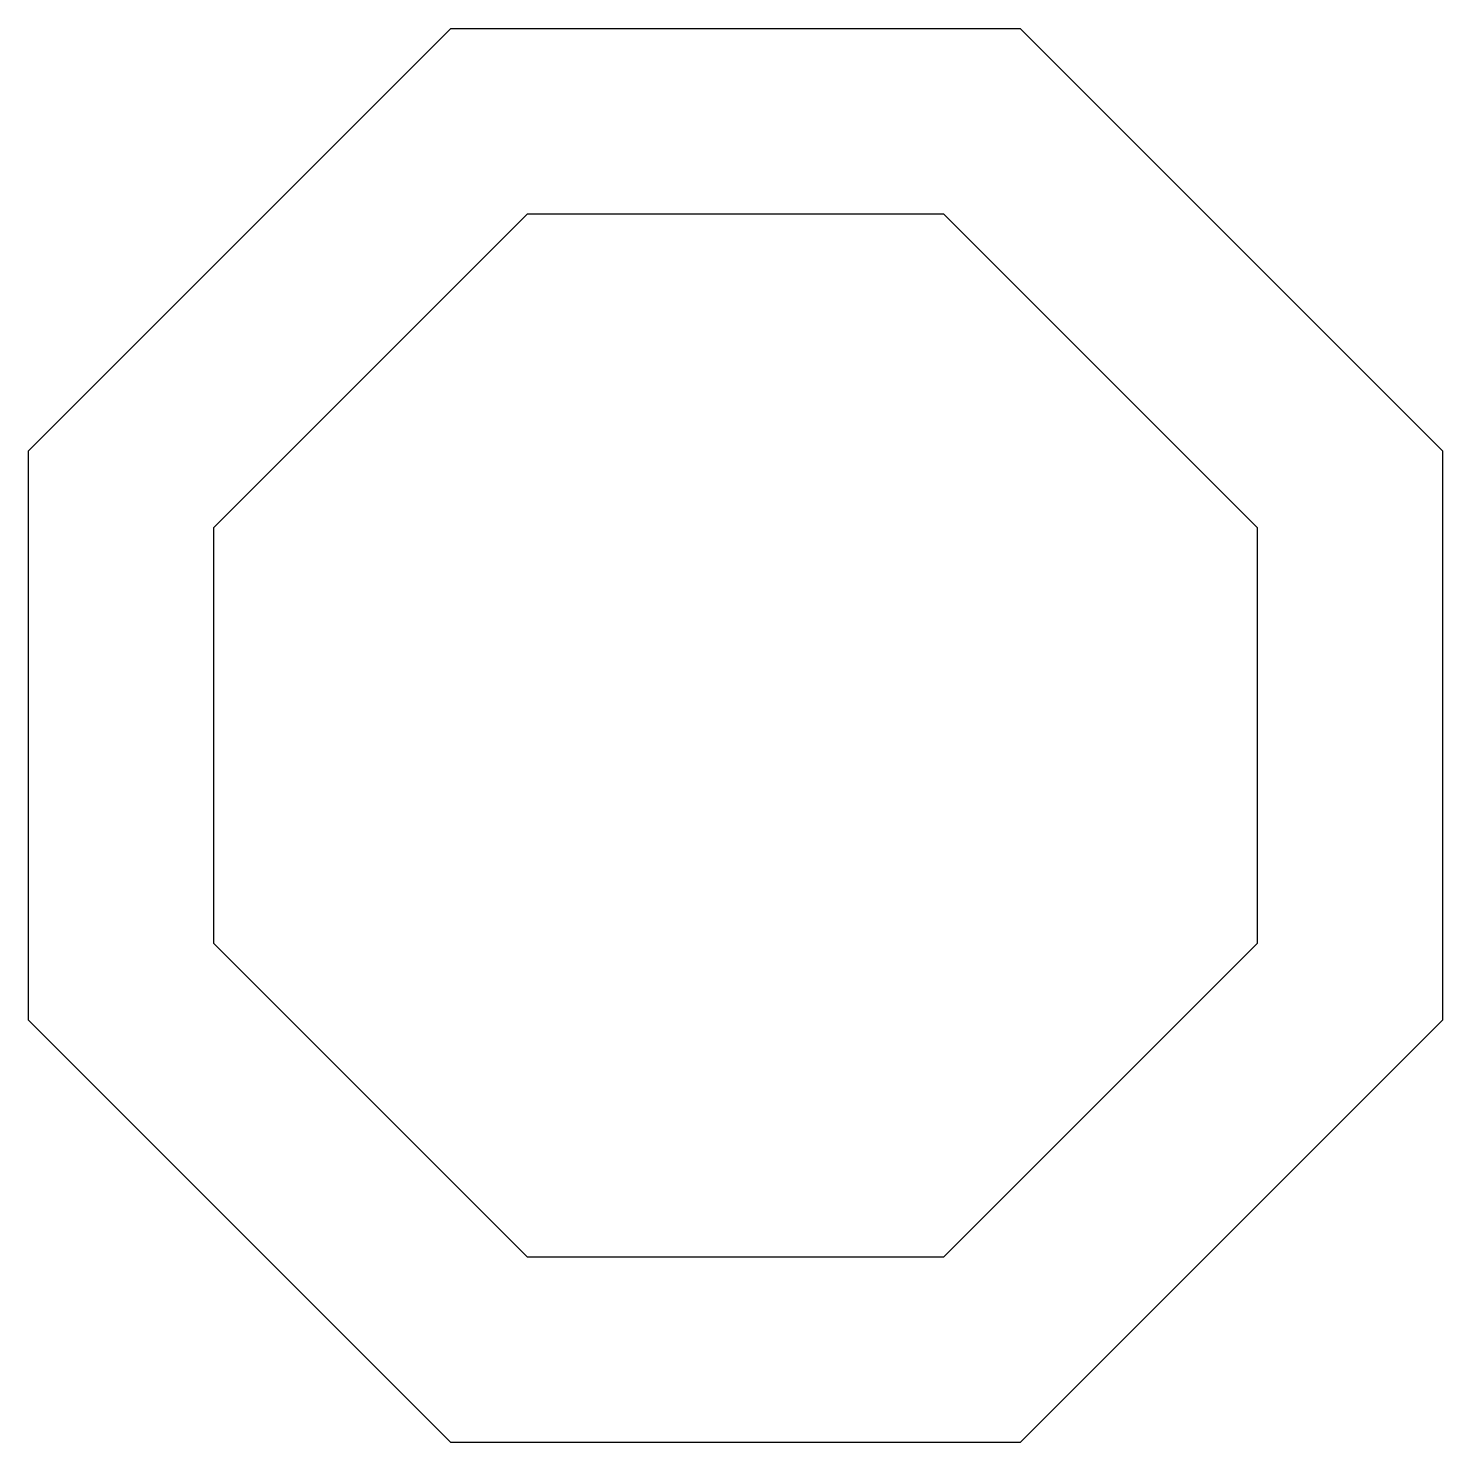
# Model space of a CAD drawing. Header units: millimetres. Extents: x -181 to -59, y -61 to 61.
import ezdxf

# ---------------------------------------------------------------- set-up
doc = ezdxf.new("R2010")
doc.units = ezdxf.units.MM
doc.layers.get('0').update_dxf_attribs({"linetype": 'CONTINUOUS'})

msp = doc.modelspace()

# ---------------------------------------------------------------- linework, layer by layer
for points in [[(-181, -24.56), (-181, 24.56), (-144.56, 61), (-95.44, 61), (-59, 24.56), (-59, -24.56), (-95.44, -61), (-144.56, -61)], [(-165, -17.93), (-165, 17.93), (-137.93, 45), (-102.07, 45), (-75, 17.93), (-75, -17.93), (-102.07, -45), (-137.93, -45)]]:
    msp.add_lwpolyline(points, close=True)

doc.saveas('drawing.dxf')
